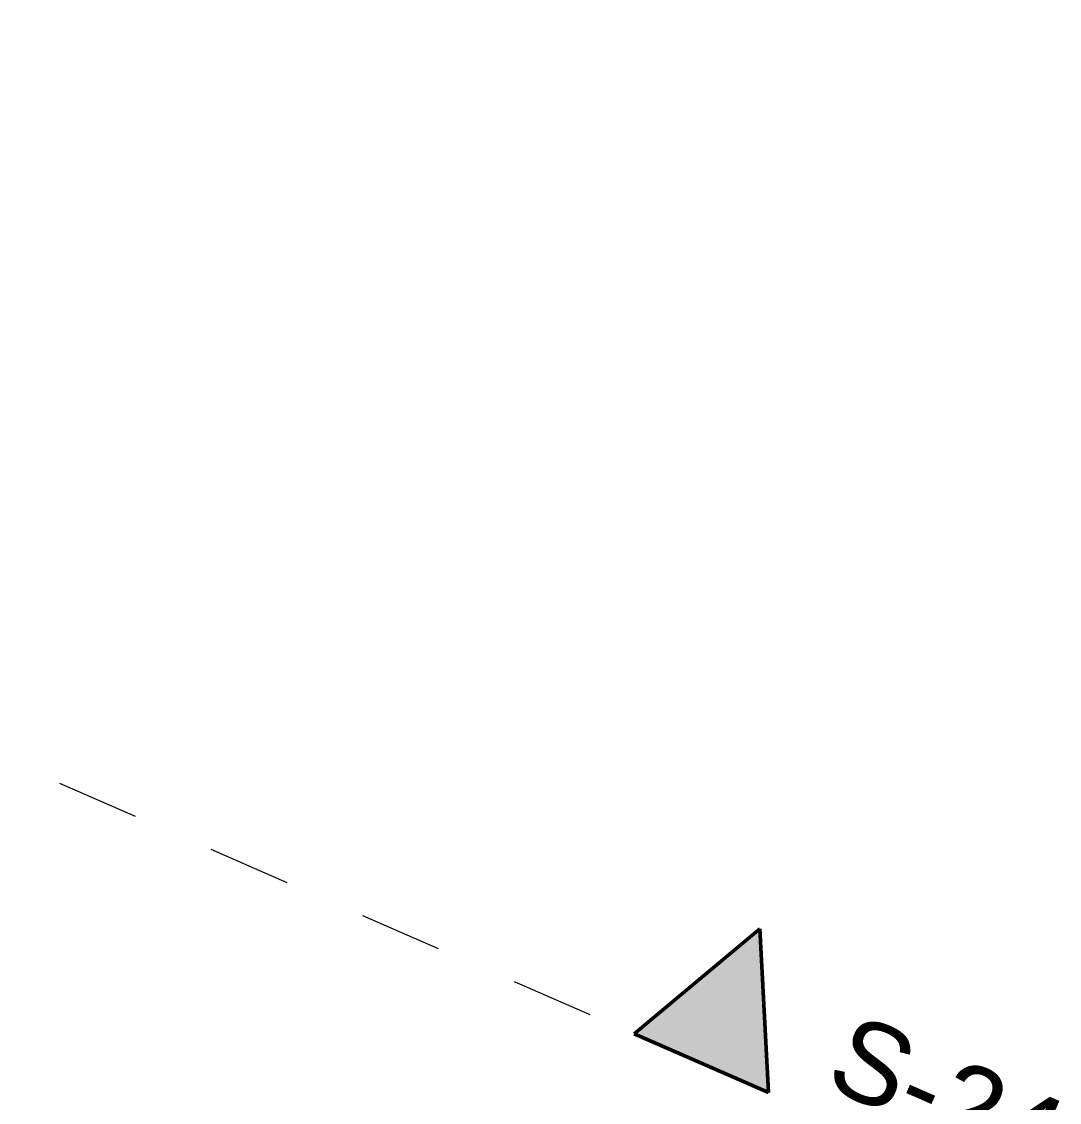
# Model space of a CAD drawing. Header units: millimetres. Extents: x -50172 to 68897, y -80883 to 956680.
# Drawn here: x 20301 to 23843, y -42045 to -38357 of the extents above; entities that cross this region are included whole.
import ezdxf

# ---------------------------------------------------------------- set-up
doc = ezdxf.new("R2010")
doc.units = ezdxf.units.MM
doc.header["$MEASUREMENT"] = 0
doc.linetypes.add('Dashed', pattern=[564.444447, 282.222223, -282.222223])
doc.layers.add('A-95-MC_Marker_Section_P2.Marker', color=7, linetype='Continuous')
doc.layers.add('A-95-MC_Marker_Section_P2.Marker_Pen_No__1', color=7, linetype='Continuous', lineweight=13)
doc.layers.add('A-95-MC_Marker_Section_P2.Marker_Pen_No__6', color=7, linetype='Continuous', lineweight=35)
doc.layers.add('A-95-MC_Marker_Section_P2.Marker_Pen_No__25', color=7, linetype='Continuous', lineweight=50, true_color=0x2a2a2a)
doc.styles.add('GENERATED_STYLE_4', font='')
doc.styles.get('GENERATED_STYLE_4').set_extended_font_data('Swis721 BT')

# ---------------------------------------------------------------- blocks, each defined once
blk = doc.blocks.new('Cutting Plane_3_1', base_point=(-25330.5, -21002.6))
at = {"layer": 'A-95-MC_Marker_Section_P2.Marker_Pen_No__25', "linetype": 'Continuous'}
blk.add_hatch(color=256, dxfattribs=at).paths.add_polyline_path([(22850.2, -42011.8), (22391.9, -41811.9), (22820.9, -41453.5)])
at = {"layer": 'A-95-MC_Marker_Section_P2.Marker_Pen_No__1', "linetype": 'Dashed'}
blk.add_line((-25101.3, -21102.5), (22391.9, -41811.9), dxfattribs=at)
at = {"layer": 'A-95-MC_Marker_Section_P2.Marker_Pen_No__25', "linetype": 'Continuous'}
for p, q in [((22391.9, -41811.9), (22820.9, -41453.5)), ((22820.9, -41453.5), (22850.2, -42011.8)), ((22850.2, -42011.8), (22391.9, -41811.9))]:
    blk.add_line(p, q, dxfattribs=at)
at = {"layer": 'A-95-MC_Marker_Section_P2.Marker_Pen_No__6', "insert": (23776.1, -42315.3), "char_height": 275, "attachment_point": 9, "rotation": 336.4404, "style": 'GENERATED_STYLE_4'}
blk.add_mtext('\\A1;{\\fSwis721 BT|b0|i0|c0|p34;S-24}', dxfattribs=at)

msp = doc.modelspace()

# ---------------------------------------------------------------- block references
at = {"layer": 'A-95-MC_Marker_Section_P2.Marker'}
msp.add_blockref('Cutting Plane_3_1', (-25330.5, -21002.6), dxfattribs=at)

doc.saveas('drawing.dxf')
